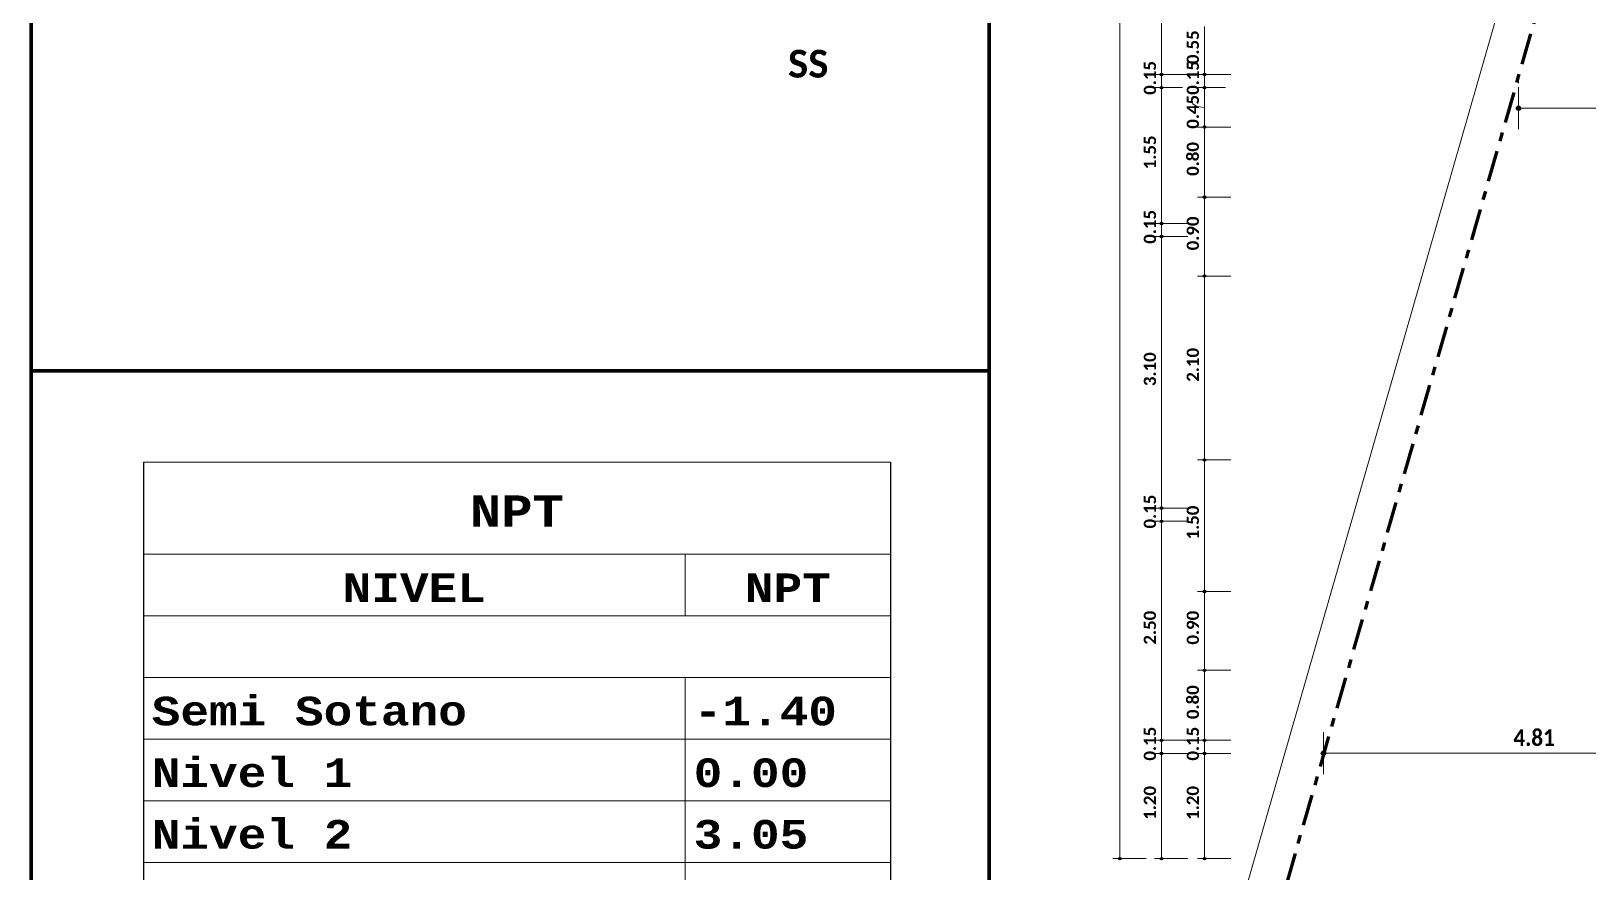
# Model space of a CAD drawing. Header units: metres. Extents: x -144 to 1000, y -717 to 29.
# Drawn here: x 668.36 to 686.14, y -569.38 to -559.78 of the extents above; entities that cross this region are included whole.
import ezdxf

# ---------------------------------------------------------------- set-up
doc = ezdxf.new("R2010")
doc.units = ezdxf.units.M
doc.linetypes.add('Dash Dot 3_16_', pattern=[0.595313, 0.357187, -0.119063, 0, -0.119063])
doc.linetypes.add('Derribado', pattern=[0.36, 0.24, -0.12])
doc.layers.get('0').update_dxf_attribs({"color": 1})
for name, color, linetype, lineweight in [('A-ANNO-DIMS', 1, 'Continuous', 9), ('A-DETL', 1, 'Continuous', 9), ('A-DETL-THIN', 1, 'Continuous', 9), ('A-DETL-WIDE', 1, 'Continuous', 100), ('G-ANNO-SCHD', 1, 'Continuous', 9), ('G-ANNO-TEXT', 2, 'Continuous', 9)]:
    doc.layers.add(name, color=color, linetype=linetype, lineweight=lineweight)
doc.styles.add('Calibri_B_4', font='calibrib.ttf', dxfattribs={"height": 0.1125})
doc.styles.add('Calibri_B_6', font='calibrib.ttf', dxfattribs={"width": 0.9})
doc.styles.add('Calibri_B_7', font='calibrib.ttf', dxfattribs={"width": 0.8, "height": 0.18})
doc.styles.add('Courier New_B_8', font='courbd.ttf', dxfattribs={"height": 0.0035})
doc.styles.add('Courier New_B_9', font='courbd.ttf', dxfattribs={"height": 0.003591})

# ---------------------------------------------------------------- blocks, each defined once
blk = doc.blocks.new('A$C4d52d4f2')
for p, q in [((-0.50224, -0.34445), (-0.50224, -0.48242)), ((-0.41646, -0.34445), (-0.41646, -0.48242))]:
    blk.add_line(p, q)
at = {"layer": 'A-DETL-THIN'}
for p, q in [((-0.41646, -0.34445), (-0.50224, -0.34445)), ((-0.50224, -0.35503), (-0.41646, -0.35503)), ((-0.44001, -0.35503), (-0.44001, -0.36211)), ((-0.44001, -0.36211), (-0.50224, -0.36211)), ((-0.41646, -0.36211), (-0.44001, -0.36211)), ((-0.44001, -0.36919), (-0.50224, -0.36919)), ((-0.41646, -0.36919), (-0.44001, -0.36919)), ((-0.44001, -0.36919), (-0.44001, -0.37627)), ((-0.44001, -0.37627), (-0.50224, -0.37627)), ((-0.41646, -0.37627), (-0.44001, -0.37627)), ((-0.44001, -0.37627), (-0.44001, -0.38334)), ((-0.44001, -0.38334), (-0.50224, -0.38334)), ((-0.41646, -0.38334), (-0.44001, -0.38334)), ((-0.44001, -0.38334), (-0.44001, -0.39042)), ((-0.44001, -0.39042), (-0.50224, -0.39042)), ((-0.41646, -0.39042), (-0.44001, -0.39042)), ((-0.44001, -0.39042), (-0.44001, -0.3975))]:
    blk.add_line(p, q, dxfattribs=at)
at = {"layer": 'A-DETL-WIDE'}
for p, q in [((-0.51513, -0.58802), (-0.51513, -0.00202)), ((-0.40513, -0.58802), (-0.40513, -0.00202)), ((-0.40513, -0.33396), (-0.51513, -0.33396))]:
    blk.add_line(p, q, dxfattribs=at)
at = {"layer": 'G-ANNO-SCHD', "line_spacing_factor": 1.118013}
for s, insert, char_height, width, attachment_point, style in [('NPT', (-0.45935, -0.34827), 0.003591, 0.0127056, 2, 'Courier New_B_8'), ('NIVEL', (-0.47113, -0.35723), 0.003283, 0.0154477, 2, 'Courier New_B_9'), ('NPT', (-0.42824, -0.35723), 0.003283, 0.0092686, 2, 'Courier New_B_9'), ('Semi Sotano', (-0.50128, -0.37138), 0.0032829, 0.0413032, 1, 'Courier New_B_9'), ('-1.40', (-0.43905, -0.37138), 0.003283, 0.0154477, 1, 'Courier New_B_9'), ('Nivel 1', (-0.50128, -0.37846), 0.003283, 0.0315918, 1, 'Courier New_B_9'), ('0.00', (-0.43905, -0.37846), 0.003283, 0.0123581, 1, 'Courier New_B_9'), ('Nivel 2', (-0.50128, -0.38553), 0.003283, 0.0306371, 1, 'Courier New_B_9'), ('3.05', (-0.43905, -0.38553), 0.003283, 0.0123581, 1, 'Courier New_B_9')]:
    blk.add_mtext(s, dxfattribs=dict(at, insert=insert, char_height=char_height, width=width, attachment_point=attachment_point, style=style))
at = {"layer": 'G-ANNO-TEXT', "style": 'Calibri_B_7'}
blk.add_text('SS', height=0.003187, dxfattribs=at).set_placement((-0.42822, -0.30031))
blk = doc.blocks.new('S')
at = {"layer": 'A-ANNO-DIMS', "lineweight": 25}
h = blk.add_hatch(color=256, dxfattribs=at)
edge = h.paths.add_edge_path()
edge.add_arc((670.536, -499.498), 0.015, 0, 360)
h = blk.add_hatch(color=256, dxfattribs=at)
edge = h.paths.add_edge_path()
edge.add_arc((670.536, -499.498), 0.015, 0, 360)
h = blk.add_hatch(color=256, dxfattribs=at)
edge = h.paths.add_edge_path()
edge.add_arc((671.026, -499.498), 0.015, 0, 360)
h = blk.add_hatch(color=256, dxfattribs=at)
edge = h.paths.add_edge_path()
edge.add_arc((671.026, -499.498), 0.015, 0, 360)
h = blk.add_hatch(color=256, dxfattribs=at)
edge = h.paths.add_edge_path()
edge.add_arc((670.536, -499.648), 0.015, 0, 360)
h = blk.add_hatch(color=256, dxfattribs=at)
edge = h.paths.add_edge_path()
edge.add_arc((670.536, -499.648), 0.015, 0, 360)
h = blk.add_hatch(color=256, dxfattribs=at)
edge = h.paths.add_edge_path()
edge.add_arc((671.026, -499.648), 0.015, 0, 360)
h = blk.add_hatch(color=256, dxfattribs=at)
edge = h.paths.add_edge_path()
edge.add_arc((671.026, -499.648), 0.015, 0, 360)
at = {"layer": 'A-ANNO-DIMS', "lineweight": 25, "true_color": 0x0000ff}
h = blk.add_hatch(color=5, dxfattribs=at)
edge = h.paths.add_edge_path()
edge.add_arc((674.611, -499.883), 0.025, 0, 360)
at = {"layer": 'A-ANNO-DIMS', "lineweight": 25}
h = blk.add_hatch(color=256, dxfattribs=at)
edge = h.paths.add_edge_path()
edge.add_arc((671.026, -500.098), 0.015, 0, 360)
h = blk.add_hatch(color=256, dxfattribs=at)
edge = h.paths.add_edge_path()
edge.add_arc((671.026, -500.098), 0.015, 0, 360)
h = blk.add_hatch(color=256, dxfattribs=at)
edge = h.paths.add_edge_path()
edge.add_arc((671.026, -500.898), 0.015, 0, 360)
h = blk.add_hatch(color=256, dxfattribs=at)
edge = h.paths.add_edge_path()
edge.add_arc((671.026, -500.898), 0.015, 0, 360)
h = blk.add_hatch(color=256, dxfattribs=at)
edge = h.paths.add_edge_path()
edge.add_arc((670.536, -501.198), 0.015, 0, 360)
h = blk.add_hatch(color=256, dxfattribs=at)
edge = h.paths.add_edge_path()
edge.add_arc((670.536, -501.198), 0.015, 0, 360)
h = blk.add_hatch(color=256, dxfattribs=at)
edge = h.paths.add_edge_path()
edge.add_arc((670.536, -501.348), 0.015, 0, 360)
h = blk.add_hatch(color=256, dxfattribs=at)
edge = h.paths.add_edge_path()
edge.add_arc((670.536, -501.348), 0.015, 0, 360)
h = blk.add_hatch(color=256, dxfattribs=at)
edge = h.paths.add_edge_path()
edge.add_arc((671.026, -501.798), 0.015, 0, 360)
h = blk.add_hatch(color=256, dxfattribs=at)
edge = h.paths.add_edge_path()
edge.add_arc((671.026, -501.798), 0.015, 0, 360)
h = blk.add_hatch(color=256, dxfattribs=at)
edge = h.paths.add_edge_path()
edge.add_arc((671.026, -503.898), 0.015, 0, 360)
h = blk.add_hatch(color=256, dxfattribs=at)
edge = h.paths.add_edge_path()
edge.add_arc((671.026, -503.898), 0.015, 0, 360)
h = blk.add_hatch(color=256, dxfattribs=at)
edge = h.paths.add_edge_path()
edge.add_arc((670.536, -504.448), 0.015, 0, 360)
h = blk.add_hatch(color=256, dxfattribs=at)
edge = h.paths.add_edge_path()
edge.add_arc((670.536, -504.448), 0.015, 0, 360)
h = blk.add_hatch(color=256, dxfattribs=at)
edge = h.paths.add_edge_path()
edge.add_arc((670.536, -504.598), 0.015, 0, 360)
h = blk.add_hatch(color=256, dxfattribs=at)
edge = h.paths.add_edge_path()
edge.add_arc((670.536, -504.598), 0.015, 0, 360)
h = blk.add_hatch(color=256, dxfattribs=at)
edge = h.paths.add_edge_path()
edge.add_arc((671.026, -505.398), 0.015, 0, 360)
h = blk.add_hatch(color=256, dxfattribs=at)
edge = h.paths.add_edge_path()
edge.add_arc((671.026, -505.398), 0.015, 0, 360)
h = blk.add_hatch(color=256, dxfattribs=at)
edge = h.paths.add_edge_path()
edge.add_arc((671.026, -506.298), 0.015, 0, 360)
h = blk.add_hatch(color=256, dxfattribs=at)
edge = h.paths.add_edge_path()
edge.add_arc((671.026, -506.298), 0.015, 0, 360)
h = blk.add_hatch(color=256, dxfattribs=at)
edge = h.paths.add_edge_path()
edge.add_arc((670.536, -507.097), 0.015, 0, 360)
h = blk.add_hatch(color=256, dxfattribs=at)
edge = h.paths.add_edge_path()
edge.add_arc((670.536, -507.097), 0.015, 0, 360)
h = blk.add_hatch(color=256, dxfattribs=at)
edge = h.paths.add_edge_path()
edge.add_arc((670.536, -507.247), 0.015, 0, 360)
h = blk.add_hatch(color=256, dxfattribs=at)
edge = h.paths.add_edge_path()
edge.add_arc((670.536, -507.247), 0.015, 0, 360)
h = blk.add_hatch(color=256, dxfattribs=at)
edge = h.paths.add_edge_path()
edge.add_arc((671.026, -507.097), 0.015, 0, 360)
h = blk.add_hatch(color=256, dxfattribs=at)
edge = h.paths.add_edge_path()
edge.add_arc((671.026, -507.097), 0.015, 0, 360)
h = blk.add_hatch(color=256, dxfattribs=at)
edge = h.paths.add_edge_path()
edge.add_arc((671.026, -507.247), 0.015, 0, 360)
h = blk.add_hatch(color=256, dxfattribs=at)
edge = h.paths.add_edge_path()
edge.add_arc((671.026, -507.247), 0.015, 0, 360)
at = {"layer": 'A-ANNO-DIMS', "lineweight": 25, "true_color": 0x0000ff}
h = blk.add_hatch(color=5, dxfattribs=at)
edge = h.paths.add_edge_path()
edge.add_arc((672.384, -507.245), 0.025, 0, 360)
at = {"layer": 'A-ANNO-DIMS', "lineweight": 25}
h = blk.add_hatch(color=256, dxfattribs=at)
edge = h.paths.add_edge_path()
edge.add_arc((670.058, -508.448), 0.015, 0, 360)
h = blk.add_hatch(color=256, dxfattribs=at)
edge = h.paths.add_edge_path()
edge.add_arc((670.536, -508.448), 0.015, 0, 360)
h = blk.add_hatch(color=256, dxfattribs=at)
edge = h.paths.add_edge_path()
edge.add_arc((671.026, -508.448), 0.015, 0, 360)
at = {"layer": 'A-ANNO-DIMS', "color": 5, "true_color": 0x0000ff}
for p, q in [((670.973, -510.62), (677.954, -486.328)), ((674.611, -499.883), (674.611, -499.643)), ((674.611, -499.883), (677.199, -499.883)), ((674.611, -499.883), (674.611, -500.123)), ((672.384, -507.245), (672.384, -507.005)), ((672.384, -507.245), (677.199, -507.245)), ((672.384, -507.245), (672.384, -507.485))]:
    blk.add_line(p, q, dxfattribs=at)
at = {"layer": 'A-ANNO-DIMS'}
for p, q in [((670.058, -508.448), (670.058, -487.399)), ((670.536, -496.647), (670.536, -499.498)), ((671.026, -498.949), (671.026, -499.498)), ((670.536, -499.498), (670.456, -499.498)), ((670.536, -499.498), (670.456, -499.498)), ((670.536, -499.498), (670.836, -499.498)), ((670.536, -499.498), (670.536, -499.648)), ((670.536, -499.498), (670.836, -499.498)), ((671.026, -499.498), (670.946, -499.498)), ((671.026, -499.498), (670.946, -499.498)), ((671.026, -499.498), (671.326, -499.498)), ((671.026, -499.498), (671.026, -499.648)), ((671.026, -499.498), (671.326, -499.498)), ((670.536, -499.648), (670.456, -499.648)), ((670.536, -499.648), (670.456, -499.648)), ((670.536, -499.648), (670.536, -501.198)), ((671.026, -499.648), (670.946, -499.648)), ((671.026, -499.648), (670.946, -499.648)), ((671.026, -499.648), (671.026, -500.098)), ((671.026, -500.098), (670.946, -500.098)), ((671.026, -500.098), (670.946, -500.098)), ((671.026, -500.098), (671.326, -500.098)), ((671.026, -500.098), (671.026, -500.898)), ((671.026, -500.098), (671.326, -500.098)), ((671.026, -500.898), (670.946, -500.898)), ((671.026, -500.898), (670.946, -500.898)), ((671.026, -500.898), (671.326, -500.898)), ((671.026, -500.898), (671.026, -501.798)), ((671.026, -500.898), (671.326, -500.898)), ((670.536, -501.198), (670.456, -501.198)), ((670.536, -501.198), (670.456, -501.198)), ((670.536, -501.198), (670.836, -501.198)), ((670.536, -501.198), (670.536, -501.348)), ((670.536, -501.198), (670.836, -501.198)), ((670.536, -501.348), (670.456, -501.348)), ((670.536, -501.348), (670.456, -501.348)), ((670.536, -501.348), (670.836, -501.348)), ((670.536, -501.348), (670.536, -504.448)), ((670.536, -501.348), (670.836, -501.348)), ((671.026, -501.798), (670.946, -501.798)), ((671.026, -501.798), (670.946, -501.798)), ((671.026, -501.798), (671.326, -501.798)), ((671.026, -501.798), (671.026, -503.898)), ((671.026, -501.798), (671.326, -501.798)), ((671.026, -503.898), (670.946, -503.898)), ((671.026, -503.898), (670.946, -503.898)), ((671.026, -503.898), (671.326, -503.898)), ((671.026, -503.898), (671.026, -505.398)), ((671.026, -503.898), (671.326, -503.898)), ((670.536, -504.448), (670.456, -504.448)), ((670.536, -504.448), (670.456, -504.448)), ((670.536, -504.448), (670.836, -504.448)), ((670.536, -504.448), (670.536, -504.598)), ((670.536, -504.448), (670.836, -504.448)), ((670.536, -504.598), (670.456, -504.598)), ((670.536, -504.598), (670.456, -504.598)), ((670.536, -504.598), (670.836, -504.598)), ((670.536, -504.598), (670.536, -507.097)), ((670.536, -504.598), (670.836, -504.598)), ((671.026, -505.398), (670.946, -505.398)), ((671.026, -505.398), (670.946, -505.398)), ((671.026, -505.398), (671.326, -505.398)), ((671.026, -505.398), (671.026, -506.298)), ((671.026, -505.398), (671.326, -505.398)), ((671.026, -506.298), (670.946, -506.298)), ((671.026, -506.298), (670.946, -506.298)), ((671.026, -506.298), (671.326, -506.298)), ((671.026, -506.298), (671.026, -507.097)), ((671.026, -506.298), (671.326, -506.298)), ((670.536, -507.097), (670.456, -507.097)), ((670.536, -507.097), (670.456, -507.097)), ((670.536, -507.097), (670.836, -507.097)), ((670.536, -507.097), (670.536, -507.247)), ((670.536, -507.097), (670.836, -507.097)), ((671.026, -507.097), (670.946, -507.097)), ((671.026, -507.097), (670.946, -507.097)), ((671.026, -507.097), (671.326, -507.097)), ((671.026, -507.097), (671.026, -507.247)), ((671.026, -507.097), (671.326, -507.097)), ((670.536, -507.247), (670.456, -507.247)), ((670.536, -507.247), (670.456, -507.247)), ((670.536, -507.247), (670.836, -507.247)), ((670.536, -507.247), (670.536, -508.448)), ((670.536, -507.247), (670.836, -507.247)), ((671.026, -507.247), (670.946, -507.247)), ((671.026, -507.247), (670.946, -507.247)), ((671.026, -507.247), (671.326, -507.247)), ((671.026, -507.247), (671.026, -508.448)), ((671.026, -507.247), (671.326, -507.247)), ((670.058, -508.448), (669.978, -508.448)), ((670.058, -508.448), (670.358, -508.448)), ((670.536, -508.448), (670.456, -508.448)), ((670.536, -508.448), (670.836, -508.448)), ((671.026, -508.448), (670.946, -508.448)), ((671.026, -508.448), (671.326, -508.448))]:
    blk.add_line(p, q, dxfattribs=at)
at = {"layer": 'A-ANNO-DIMS', "linetype": 'Derribado'}
for p, q in [((670.536, -499.648), (670.836, -499.648)), ((670.536, -499.648), (670.836, -499.648)), ((671.026, -499.648), (671.326, -499.648)), ((671.026, -499.648), (671.326, -499.648))]:
    blk.add_line(p, q, dxfattribs=at)
at = {"layer": 'A-ANNO-DIMS', "lineweight": 25}
for centre in [(670.536, -499.498), (670.536, -499.498), (671.026, -499.498), (671.026, -499.498), (670.536, -499.648), (670.536, -499.648), (671.026, -499.648), (671.026, -499.648), (671.026, -500.098), (671.026, -500.098), (671.026, -500.898), (671.026, -500.898), (670.536, -501.198), (670.536, -501.198), (670.536, -501.348), (670.536, -501.348), (671.026, -501.798), (671.026, -501.798), (671.026, -503.898), (671.026, -503.898), (670.536, -504.448), (670.536, -504.448), (670.536, -504.598), (670.536, -504.598), (671.026, -505.398), (671.026, -505.398), (671.026, -506.298), (671.026, -506.298), (670.536, -507.097), (670.536, -507.097), (670.536, -507.247), (670.536, -507.247), (671.026, -507.097), (671.026, -507.097), (671.026, -507.247), (671.026, -507.247), (670.058, -508.448), (670.536, -508.448), (671.026, -508.448)]:
    blk.add_circle(centre, 0.015, dxfattribs=at)
at = {"layer": 'A-ANNO-DIMS', "color": 5, "lineweight": 25, "true_color": 0x0000ff}
for centre in [(674.611, -499.883), (672.384, -507.245)]:
    blk.add_circle(centre, 0.025, dxfattribs=at)
at = {"layer": 'A-ANNO-DIMS'}
blk.add_ellipse((671.026, -499.804), major_axis=(0.145, 0), ratio=0.481752, start_param=3.141593, end_param=4.712389, dxfattribs=at)
at = {"layer": 'A-DETL', "color": 7, "linetype": 'Dash Dot 3_16_', "lineweight": 70}
blk.add_line((671.388, -510.739), (678.369, -486.447), dxfattribs=at)
at = {"layer": 'A-DETL', "color": 253, "true_color": 0xb6b6b6}
for p, q in [((674.611, -499.498), (674.611, -499.598)), ((672.384, -507.247), (672.384, -507.347)), ((672.384, -507.247), (672.384, -507.347)), ((672.384, -507.247), (672.384, -507.347)), ((672.384, -507.247), (672.384, -507.347))]:
    blk.add_line(p, q, dxfattribs=at)
at = {"layer": 'A-ANNO-DIMS', "char_height": 0.14, "width": 0.37613, "attachment_point": 1, "rotation": 90, "line_spacing_factor": 1.158048, "style": 'Calibri_B_4'}
for s, insert in [('0.55', (670.822, -499.38)), ('0.15', (670.332, -499.73)), ('0.15', (670.822, -499.73)), ('0.45', (670.822, -500.117)), ('1.55', (670.332, -500.58)), ('0.80', (670.822, -500.655)), ('0.15', (670.332, -501.43)), ('0.90', (670.822, -501.505)), ('2.10', (670.822, -503.005)), ('3.10', (670.332, -503.055)), ('0.15', (670.332, -504.68)), ('1.50', (670.822, -504.805)), ('2.50', (670.332, -506.005)), ('0.90', (670.822, -506.005)), ('0.80', (670.822, -506.855)), ('0.15', (670.332, -507.329)), ('0.15', (670.822, -507.329)), ('1.20', (670.332, -508.005)), ('1.20', (670.822, -508.005))]:
    blk.add_mtext(s, dxfattribs=dict(at, insert=insert))
at = {"layer": 'A-ANNO-DIMS', "color": 5, "true_color": 0x0000ff, "insert": (674.553, -506.971), "char_height": 0.19, "width": 0.57208, "attachment_point": 1, "line_spacing_factor": 1.158048, "style": 'Calibri_B_6'}
blk.add_mtext('4.81', dxfattribs=at)

msp = doc.modelspace()

# ---------------------------------------------------------------- block references
at = {"xscale": 99.43160273753426, "yscale": 99.43160273753426, "zscale": 99.43160273753426}
msp.add_blockref('A$C4d52d4f2', (719.582, -530.45), dxfattribs=at)
at = {"color": 3}
msp.add_blockref('S', (10.733, -60.777), dxfattribs=at)

doc.saveas('drawing.dxf')
